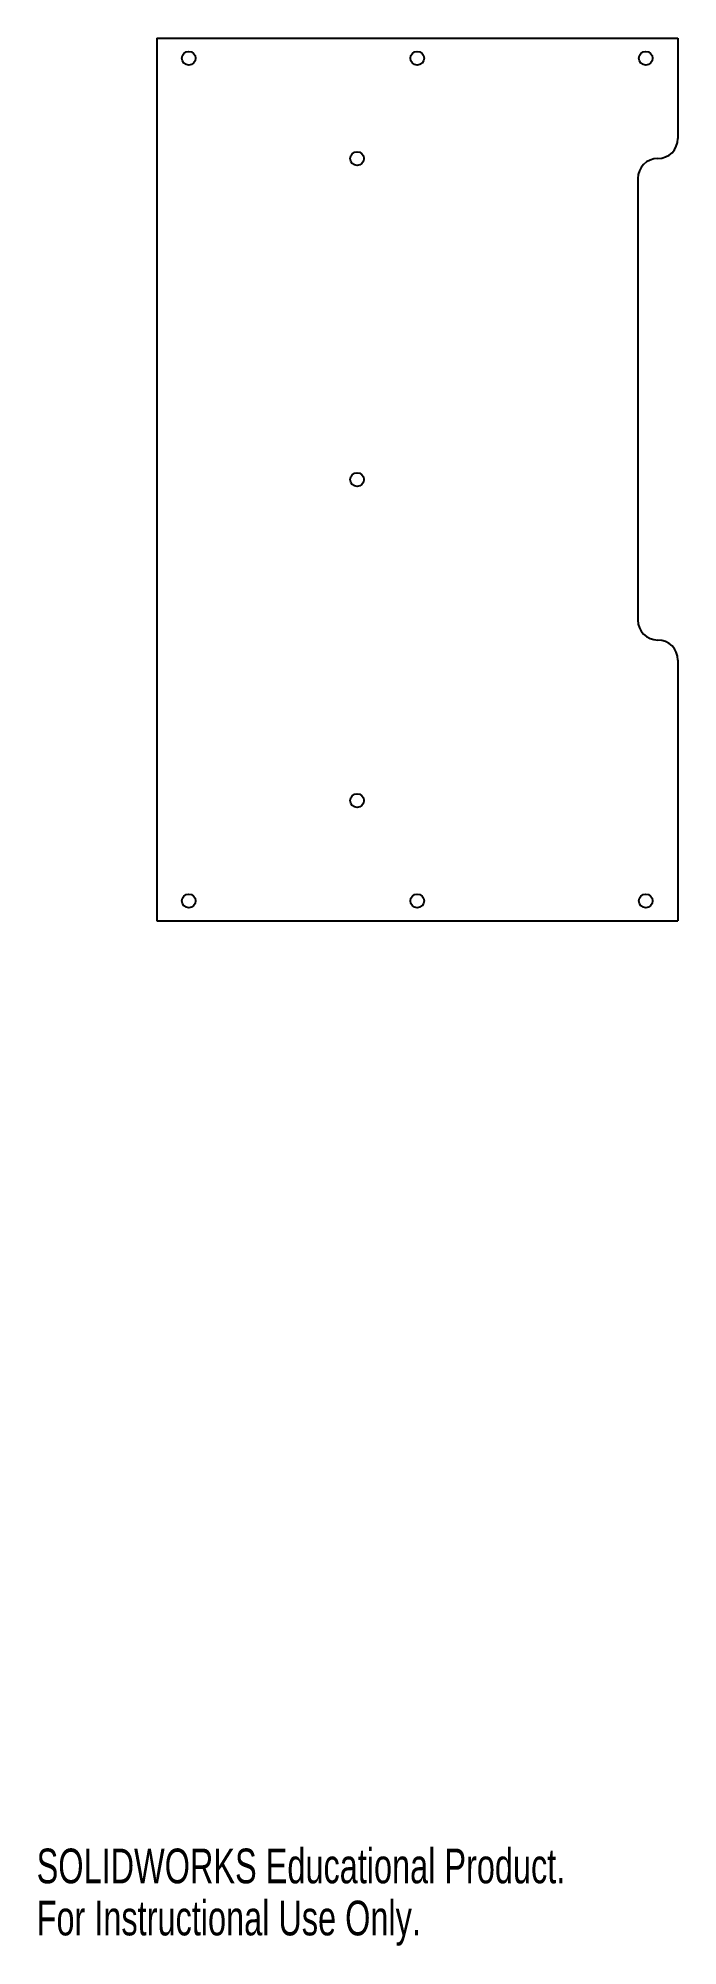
# Model space of a CAD drawing. Header units: millimetres. Extents: x 0 to 160, y 0 to 475.
import ezdxf

# ---------------------------------------------------------------- set-up
doc = ezdxf.new("R2010")
doc.units = ezdxf.units.MM
doc.styles.add('SLDTEXTSTYLE0', font='TXT', dxfattribs={"width": 0.7})

msp = doc.modelspace()

# ---------------------------------------------------------------- linework, layer by layer
at = {"color": 7, "linetype": 'Continuous', "lineweight": 25}
for p, q in [((29.94, 475.33), (29.94, 255.33)), ((29.94, 475.33), (159.94, 475.33)), ((159.94, 475.33), (159.94, 450.33)), ((149.94, 440.33), (149.94, 330.33)), ((159.94, 320.33), (159.94, 255.33)), ((29.94, 255.33), (159.94, 255.33))]:
    msp.add_line(p, q, dxfattribs=at)
for centre in [(37.94, 470.33), (94.94, 470.33), (151.94, 470.33), (79.94, 445.33), (79.94, 365.33), (79.94, 285.33), (37.94, 260.33), (94.94, 260.33), (151.94, 260.33)]:
    msp.add_circle(centre, 1.7, dxfattribs=at)
for centre, start, end in [((154.94, 450.33), 270, 0), ((154.94, 440.33), 90, 180), ((154.94, 330.33), 180, 270), ((154.94, 320.33), 0, 90)]:
    msp.add_arc(centre, 5, start, end, dxfattribs=at)

# ---------------------------------------------------------------- texts
at = {"color": 7, "linetype": 'Continuous', "char_height": 8.65, "attachment_point": 1, "style": 'SLDTEXTSTYLE0'}
for s, insert in [('SOLIDWORKS Educational Product.', (0, 24.13)), ('For Instructional Use Only.', (0, 11.15))]:
    msp.add_mtext(s, dxfattribs=dict(at, insert=insert))

doc.saveas('drawing.dxf')
